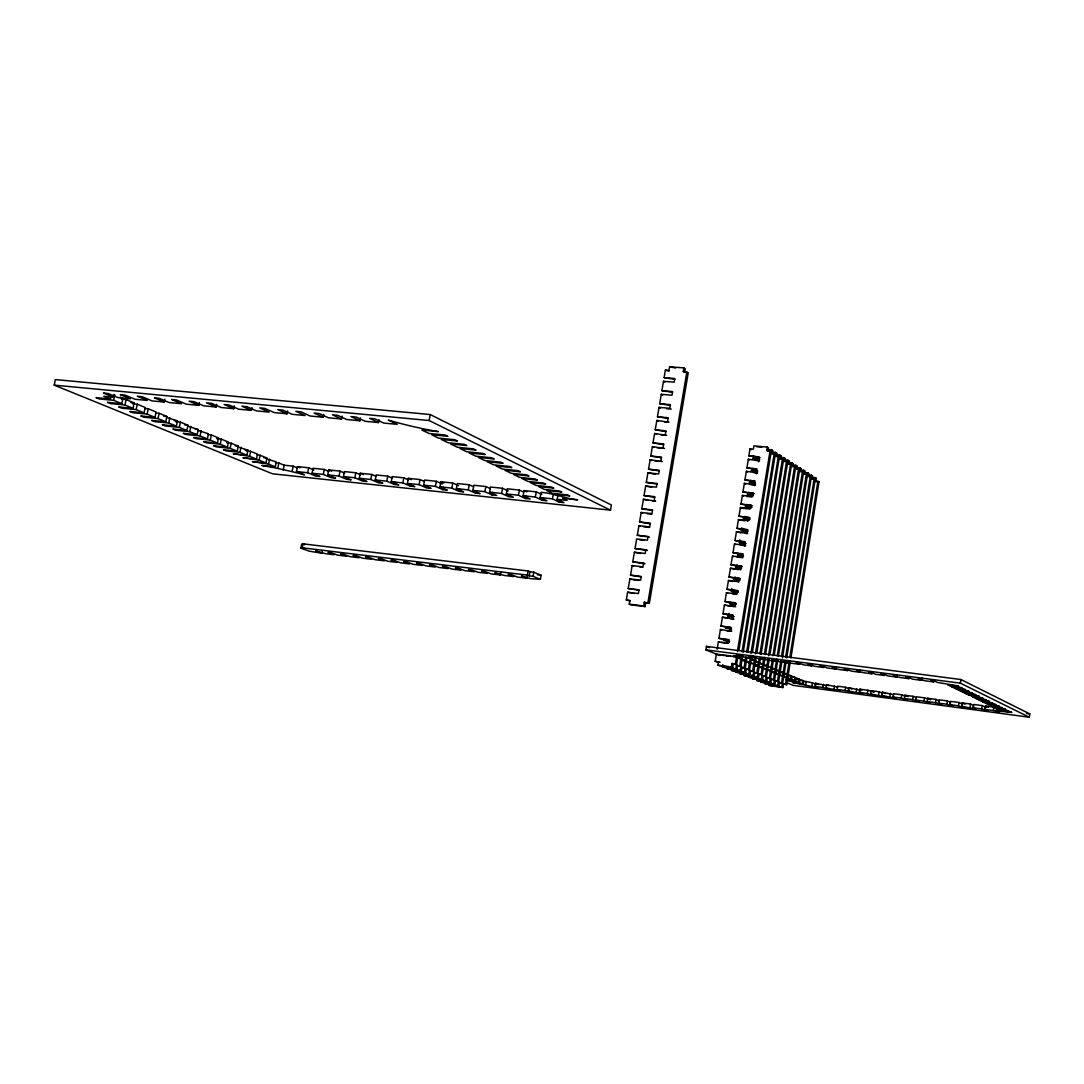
<?xml version="1.0" encoding="UTF-8"?>
<svg xmlns="http://www.w3.org/2000/svg" width="1084" height="1084" viewBox="0 0 1084 1084"><rect width="100%" height="100%" fill="white"/><g stroke="black" fill="none" stroke-linecap="round" stroke-linejoin="round"><path stroke-width="1.5" d="M787.025 682.825L793.231 685.345L1029.326 717.242L1029.8 713.922L960.925 679.533L706.456 646.389L705.874 649.858L719.735 655.495M997.144 707.608L996.657 710.941L999.407 712.269L993.391 710.508L993.879 707.174L985.464 706.036L984.977 709.37L987.741 710.697L981.711 708.936L982.212 705.603L973.811 704.478L973.324 707.798L976.142 709.126L961.725 706.24L962.213 702.92L970.573 704.044L973.391 705.372L972.904 708.692M984.502 710.25L984.99 706.931L982.212 705.603M996.142 711.822L996.63 708.502M961.725 706.24L964.57 707.567L961.359 707.134L961.847 703.828L958.988 702.486L950.668 701.375L950.167 704.681L953.053 706.009L949.855 705.576L950.343 702.283L947.457 700.941L939.164 699.83L938.663 703.123L941.589 704.464L935.465 702.703L927.199 701.578L930.153 702.92L924.015 701.158L915.79 700.047L918.771 701.389L912.606 699.614L904.408 698.516L907.444 699.857L901.251 698.082L893.081 696.985L896.143 698.326L881.807 695.467L882.308 692.188L893.501 694.641M1029.326 717.242L960.383 683.164L960.925 679.533M961.359 707.134L958.5 705.806L958.988 702.486M970.085 707.364L970.573 704.044M924.015 701.158L924.503 697.852L916.278 696.755L915.601 700.955M926.983 702.486L927.701 698.286L935.953 699.397L938.88 700.738L938.392 704.031M935.465 702.703L935.953 699.397M949.855 705.576L946.955 704.248L947.457 700.941M901.251 698.082L901.752 694.803L893.582 693.706L892.999 697.906M904.286 699.424L904.91 695.223L913.107 696.321L916.102 697.676M912.606 699.614L913.107 696.321M897.051 674.695L896.698 677.08L893.351 675.522L900.14 677.527L909.042 678.692L905.75 677.148L909.219 677.595L912.511 679.153L921.454 680.318L921.82 677.934M881.807 695.467L884.896 696.809L870.56 693.95L873.69 695.305L870.574 694.871L867.43 693.53L867.945 690.264L859.869 689.18L859.368 692.446L862.525 693.787L848.216 690.942L848.731 687.69L859.924 690.129L859.422 693.367M870.574 694.871L871.062 690.684L879.165 691.768L882.268 693.137L881.766 696.389M878.663 695.034L879.165 691.768M889.937 696.565L890.438 693.286M848.216 690.942L851.414 692.297L845.114 690.522L845.615 687.27L837.62 686.199L837.105 689.438L840.33 690.793L826.049 687.947L826.55 684.709L837.756 687.148M848.311 691.877L848.813 688.638L845.615 687.27M856.252 692.026L856.753 688.76M836.076 666.714L835.71 669.072L832.16 667.5L839.07 669.505L847.796 670.657L844.301 669.085L847.688 669.533L851.184 671.104L859.951 672.256L860.317 669.885M796.821 679.018L802.797 680.589L802.282 683.828L792.702 682.541L818.312 687.825L815.019 686.457L815.534 683.232L826.74 685.671M815.249 687.419L815.764 684.194L812.472 682.825L803.867 681.037L803.352 684.275M826.049 687.947L829.301 689.302L822.973 687.527L823.474 684.302M834.016 689.018L834.531 685.779M783.434 684.261L782.905 687.554L781.794 687.107L782.323 683.814L786.672 684.695L790.399 661.281M790.927 657.961L819.003 481.838L814.721 480.849L815.236 477.637L812.024 477.326M787.39 678.598L790.615 679.031L791.13 675.752L785.06 674.14M794.531 680.644L791.713 679.478L792.228 676.213L795.046 677.378L794.531 680.644L786.496 679.56M798.42 682.242L795.615 681.091L796.144 677.825L798.935 678.99L798.42 682.242L788.813 680.955L802.282 683.828M799.504 682.69L800.019 679.438M805.575 685.183L806.089 681.958M788.204 660.454L787.838 662.785L784.139 661.213L791.157 663.218L799.735 664.343L796.076 662.771L799.409 663.205L803.054 664.777L811.672 665.915L812.038 663.571M811.957 686.05L812.472 682.825M765.006 657.825L762.269 674.831L761.104 674.37L763.583 658.991M764.383 654.018L794.599 466.35L791.32 466.025L795.71 467.055L765.534 654.506M752.838 655.82L752.459 658.137L748.651 656.552L764.206 659.682L764.572 657.365M761.971 675.603L763.136 676.077L762.594 679.424L761.429 678.963L761.971 675.603L766.415 676.511L769.152 659.519M769.952 654.519L799.667 469.562L795.304 468.545L795.819 465.28L792.567 464.968M796.401 469.25L796.93 465.984L795.819 465.28M765.263 676.05L768 659.031M768.542 655.698L798.569 468.871L795.304 468.545M766.103 677.27L767.255 677.744L766.727 681.077L765.575 680.616L766.103 677.27L770.534 678.178L773.258 661.254M774.315 654.614L803.596 472.055L799.247 471.052L799.775 467.787L796.523 467.475M800.344 471.743L800.873 468.491L799.775 467.787M769.396 677.717L772.377 659.099M772.919 655.779L802.512 471.364L799.247 471.052M770.209 678.936L771.347 679.383L770.819 682.717L769.681 682.256L770.209 678.936L774.626 679.831L777.865 659.573M778.393 656.24L807.499 474.535L803.163 473.532L803.678 470.28L800.439 469.968M804.247 474.223L804.775 470.971L803.678 470.28M773.488 679.37L776.74 659.099M777.269 655.752L806.415 473.844L803.163 473.532M774.288 680.576L775.412 681.023L774.884 684.343L773.759 683.882L774.288 680.576L778.678 681.47L781.903 661.294M782.431 657.974L811.36 476.987L807.052 475.984L807.566 472.759L804.342 472.448M808.122 476.675L808.637 473.437L807.566 472.759M777.54 681.009L780.778 660.82M781.578 655.834L810.29 476.31L807.052 475.984M778.326 682.202L779.437 682.649L778.908 685.955L777.797 685.508L778.326 682.202L782.689 683.096L786.171 661.24M786.713 657.907L815.195 479.426L810.9 478.423L811.415 475.212L808.203 474.887M811.97 479.101L812.485 475.89L811.415 475.212M781.564 682.635L784.802 662.432M785.602 657.432L814.125 478.749L810.9 478.423M819.003 481.838L815.778 481.513L816.293 478.315L815.236 477.637M786.672 684.695L785.561 684.248L789.03 662.473M789.829 657.473L817.932 481.161M738.15 654.98L736.605 664.465L735.372 663.964L736.551 656.769L733.99 655.712L740.765 656.606L736.93 655.021L740.196 655.441L744.031 657.039L752.459 658.137M737.377 651.66L770.074 450.781L766.713 450.456L767.269 447.096L753.895 445.849L753.353 449.21L750.02 448.884L748.868 455.876L760.06 457.57M736.388 665.291L737.608 665.779L737.052 669.221L735.833 668.733L736.388 665.291L740.968 666.226L742.689 655.63M770.9 453.112L775.399 454.155L770.9 453.112L771.456 449.765L768.122 449.453M738.868 650.508L771.239 451.513L770.074 450.781M772.065 453.844L772.607 450.497L771.456 449.765M739.762 665.739L741.483 655.129M742.025 651.796L774.247 453.424M740.751 667.053L741.957 667.541L741.402 670.955L740.196 670.481L740.751 667.053L745.304 667.988L747.011 657.432L750.114 658.72L748.407 669.234L749.6 669.722L751.307 659.207L754.369 660.481L751.049 660.048M743.231 652.311L775.602 452.407L770.616 451.933M776.212 456.472L775.06 455.741L779.531 456.784L776.212 456.472L776.754 453.139L775.602 452.407M744.098 667.5L745.819 656.931M746.619 651.958L778.38 456.052M758.421 677.757L757.255 677.297L757.797 673.923L758.963 674.397L758.421 677.757L745.25 675.982L744.071 675.522L744.437 673.272M745.06 668.787L746.266 669.275L745.711 672.676L744.518 672.202L745.06 668.787L748.407 669.234M747.824 652.46L779.708 455.023L776.401 454.711M752.377 652.554L783.624 459.386L780.317 459.06L780.859 455.754L779.708 455.023M750.914 653.72L782.485 458.654L779.179 458.342L780.317 459.06M749.342 670.522L750.534 670.996L749.979 674.384L748.8 673.909L749.342 670.522L753.854 671.443L756.09 657.663M756.889 652.676L787.689 461.96L783.258 460.93L783.786 457.624L780.494 457.299M784.382 461.648L784.924 458.342L783.786 457.624M752.675 670.955L754.898 657.161M755.44 653.842L786.564 461.242L783.258 460.93M753.583 672.229L754.762 672.703L754.22 676.077L753.041 675.617L753.583 672.229L758.082 673.15L760.561 657.731M787.309 463.491L791.713 464.521L787.309 463.491L787.838 460.199L784.545 459.887M788.42 464.196L788.962 460.903L787.838 460.199M756.903 672.676L759.125 658.909M759.938 653.896L790.602 463.803M761.104 654.397L791.848 462.746L786.943 462.272M792.431 466.73L792.96 463.451L791.848 462.746M715.183 661.294L719.776 662.229L715.183 661.294L716.361 654.113L736.551 656.769M717.161 649.194L718.38 641.796L728.448 643.097L729.017 639.655L718.949 638.368L720.399 629.492L731.7 631.308L726.659 630.671M730.575 627.663L720.955 626.064L722.418 617.216L733.705 619.018L722.418 617.216M732.581 615.387L722.974 613.788L724.424 604.953L735.711 606.742M736.266 603.327L724.979 601.539L726.429 592.704L736.483 593.924L737.052 590.495L726.985 589.289L728.434 580.482L738.489 581.674L739.044 578.26L728.99 577.081L730.44 568.273L740.48 569.439L741.049 566.024L730.995 564.872L732.432 556.092L742.486 557.23L743.041 553.816L733.001 552.691L734.437 543.911L745.684 545.672L740.657 545.103M744.559 542.081L734.993 540.523L736.429 531.77L747.662 533.504M748.217 530.117L736.984 528.382L738.421 519.629L748.448 520.699L749.003 517.312L738.976 516.241L740.399 507.515L750.426 508.559L750.982 505.185L740.955 504.141L742.391 495.415L752.404 496.445L752.96 493.071L742.933 492.041L744.369 483.342L755.575 485.049L750.575 484.548M754.45 481.513L744.925 479.968L746.348 471.283L757.54 472.976L754.207 472.651M756.429 469.453L746.903 467.922L748.326 459.237L759.518 460.93M732.676 667.473L731.443 666.972L731.998 663.516L733.231 664.018L732.676 667.473L719.22 665.671L717.974 665.183L718.543 661.741M737.594 592.542L731.375 591.363L731.849 588.449M745.521 543.978L739.329 542.799L739.803 539.886M747.499 531.892L741.307 530.699L741.781 527.8M759.288 459.711L753.123 458.505L753.583 455.714M733.611 616.932L728.597 616.308L729.085 613.381M739.573 580.374L734.573 579.791L735.047 576.864M741.564 568.233L736.564 567.65L737.039 564.737M742.499 531.35L742.974 528.45M749.464 519.819L744.478 519.277L744.952 516.39M751.442 507.759L746.442 507.231L746.917 504.345M753.407 495.713L748.421 495.212L748.881 492.312M755.372 483.694L750.385 483.193L750.846 480.307M757.323 471.689L752.337 471.201L752.811 468.329M754.301 459.223L754.762 456.445M737.052 669.221L723.651 667.432L722.418 666.945L722.798 664.655M746.063 530.117L745.589 533.003L746.781 533.64M747.554 520.97L748.028 518.084M749.518 508.965L749.992 506.079M730.467 630.78L731.023 627.338L720.955 626.064M732.472 618.476L733.041 615.034L722.974 613.788M734.478 606.186L735.047 602.758L724.979 601.539M744.478 545.035L745.033 541.634L734.993 540.523M746.456 532.854L747.011 529.466L736.984 528.382M754.383 484.345L754.938 480.971L744.925 479.968M756.361 472.258L756.917 468.898L746.903 467.922M758.326 460.199L758.881 456.838L748.868 455.876M754.613 485.686L755.074 482.814M756.564 473.749L757.025 470.876M758.502 461.825L758.963 459.047M771.239 451.513L767.892 451.201L768.434 447.841L767.269 447.096M652.527 500.808L655.603 501.12L643.422 499.25L641.796 508.775L652.554 509.927L651.931 513.626L641.172 512.461L639.546 522.014L650.305 523.179L649.682 526.892L638.923 525.699L637.297 535.266L648.056 536.458L647.433 540.171L636.66 538.965L635.034 548.531L645.807 549.764L645.183 553.477L634.397 552.244L632.771 561.837L643.544 563.097L642.92 566.81L632.135 565.55L630.509 575.157L641.2 576.905M654.18 500.374L654.804 496.689L644.045 495.564L645.658 486.052L656.416 487.163L657.039 483.478L646.294 482.38L647.907 472.881L658.652 473.952L659.275 470.28L648.53 469.209L650.143 459.724L662.297 461.581M660.888 460.781L661.511 457.109L650.766 456.066L652.378 446.608L664.533 448.437M663.11 447.624L663.733 443.952L653.002 442.936L654.601 433.492L666.755 435.321M665.346 434.494L665.955 430.836L655.224 429.833L656.836 420.402L668.963 422.218L664.37 421.812M667.568 421.378L668.178 417.719L657.46 416.757L659.058 407.34L669.777 408.289L670.4 404.644L659.682 403.695L661.281 394.305L671.999 395.213L672.608 391.568L661.89 390.66L663.489 381.283L674.207 382.164L674.831 378.533L664.113 377.652L665.4 370.091L668.963 370.376L669.573 366.758L683.882 367.91L685.264 368.817L684.654 372.449L683.272 371.541L683.882 367.91M644.289 602.23L645.739 602.839L645.102 606.579L643.652 605.97L644.289 602.23L649.357 603.287L688.245 372.747L683.272 371.541M647.907 602.677L686.863 371.839M630.143 600.915L626.281 599.994L627.595 592.23L638.395 593.544L639.018 589.804L628.232 588.504L629.872 578.883L640.658 580.17L641.281 576.444L630.509 575.157M645.102 606.579L630.698 604.791L629.235 604.181L629.872 600.441L626.281 599.994M610.482 510.171L611.362 504.981L430.226 414.535L55.352 379.59L54.2 385.132L272.463 473.789L610.482 510.171L429.115 420.511L54.2 385.132M557.867 495.469L557.176 499.372L567.149 500.429L562.596 498.22L577.664 499.832C565.076 498.613 553.734 493.179 541.038 492.366L540.117 497.556L547.014 500.835L542.298 500.32L542.745 497.746M530.008 571.742L533.762 572.189L541.092 575.211L540.374 579.33L533.043 576.336L529.277 575.875L530.008 571.742L528.152 570.983L302.978 543.829L302.219 547.799L304.319 548.558L300.878 548.138L301.623 544.182L305.078 544.602L302.978 543.829M533.043 576.336L533.762 572.189M557.176 499.372L563.992 502.651L559.249 502.136L552.406 498.857L553.328 493.667M559.249 502.136L559.696 499.561M322.382 550.591L321.88 553.219L315.674 550.957L325.322 553.639L334.238 554.723L328.073 552.461L331.541 552.881L337.707 555.144L346.663 556.241L340.539 553.978L344.021 554.398L350.132 556.661L359.143 557.759L353.059 555.496L356.555 555.916L362.625 558.179L371.677 559.29L365.633 557.027L369.156 557.461L375.186 559.71L384.278 560.821L378.262 558.558L381.812 558.992L387.801 561.255L396.934 562.366L390.972 560.103L394.522 560.536L400.47 562.799L409.657 563.91L403.736 561.661L407.299 562.095L413.207 564.344L422.435 565.469L416.554 563.219L420.145 563.653L426.012 565.916L435.28 567.04L429.44 564.791L433.044 565.225L438.871 567.474L448.18 568.612L442.394 566.363L446.012 566.797L451.798 569.059L461.147 570.198L455.402 567.948L459.047 568.382L464.779 570.631L474.182 571.783L468.478 569.534L472.136 569.981L477.841 572.23L487.285 573.382L481.621 571.132L485.293 571.58L490.944 573.829L500.442 574.981L500.93 572.271M541.824 494.507L536.295 491.865L524.087 490.578L523.166 495.74L530.13 499.019L525.442 498.518L518.45 495.239L519.371 490.076L507.244 488.789L506.323 493.938L513.355 497.231L508.694 496.729L501.635 493.45L489.575 492.163L490.496 487.014L502.556 488.301L508.206 490.944M525.442 498.518L525.903 495.957M542.298 500.32L535.374 497.041L536.295 491.865M500.442 574.981L494.832 572.745L504.128 575.428L513.667 576.593L508.098 574.357L511.811 574.805L517.366 577.054L526.959 578.219L527.447 575.482M529.277 575.875L527.434 575.116L528.152 570.983M489.575 492.163L496.689 495.442L492.055 494.941L492.515 492.393M501.635 493.45L502.556 488.301M490.117 488.518L485.849 486.526L473.871 485.266L472.936 490.388L480.117 493.667L475.51 493.166L468.315 489.887L469.237 484.778L457.326 483.518L456.405 488.613L463.654 491.892L459.074 491.404L451.811 488.125L439.969 486.865L440.903 481.784L452.733 483.03L458.546 485.673M475.51 493.166L475.971 490.632M492.055 494.941L484.927 491.662L485.849 486.526M439.969 486.865L447.286 490.144L442.746 489.656L435.402 486.377L436.337 481.296L424.576 480.049L423.641 485.117L431.026 488.396L426.513 487.922L419.101 484.643L407.408 483.396L408.343 478.329L420.036 479.575L424.467 481.553M442.746 489.656L443.207 487.136M451.811 488.125L452.733 483.03M459.074 491.404L459.535 488.87M407.408 483.396L414.86 486.675L410.375 486.188L410.836 483.681M429.115 420.511L430.226 414.535M419.101 484.643L420.036 479.575M408.316 479.846L403.831 477.854L392.205 476.635L391.27 481.662L398.804 484.941L394.332 484.467L386.785 481.188L387.733 476.161L376.175 474.941L375.24 479.955L382.828 483.234L378.384 482.759L370.782 479.48L359.305 478.261L360.24 473.247L371.717 474.467L376.284 476.445M394.332 484.467L394.793 481.96M410.375 486.188L402.896 482.908L403.831 477.854M359.305 478.261L366.961 481.54L362.544 481.066L354.874 477.787L355.809 472.787L344.414 471.581L343.465 476.567L351.175 479.846L346.799 479.372L339.062 476.093L327.72 474.887L328.669 469.914L340.01 471.106L344.644 473.098M360.471 417.882L359.929 420.782L350.931 416.554L356.108 417.042L365.091 421.269L378.465 422.557L379.021 419.643M370.782 479.48L371.717 474.467M323.791 414.386L323.249 417.272L314.075 413.045L319.184 413.532L328.33 417.76L341.528 419.02L342.07 416.134M339.062 476.093L340.01 471.106M328.967 471.432L324.292 469.453L313.019 468.261L312.07 473.22L319.916 476.499L315.579 476.025L307.721 472.759L308.669 467.8L297.463 466.608L296.515 471.554L304.414 474.833C290.377 471.039 276.176 467.922 261.8 465.442L275.268 466.879L276.23 461.919L266.529 458.817M327.72 474.887L335.498 478.166L331.135 477.692L323.344 474.426L324.292 469.453M251.949 407.557L251.393 410.389L241.895 406.188L246.867 406.663L256.339 410.863L269.171 412.096L259.753 407.882L264.753 408.37L274.157 412.57L287.07 413.803L287.626 410.944M277.856 467.936L278.818 462.99L275.444 462.638M283.209 470.144L284.157 465.212L278.818 462.99M292.192 471.093L293.141 466.161L284.157 465.212M246.054 450.795L250.607 451.269L257.477 454.128L256.502 459.142L249.618 456.31L233.277 453.776L246.935 455.212L247.924 450.158L237.911 446.947M249.618 456.31L250.607 451.269M260.119 455.226L266.908 458.044L265.946 463.031L259.144 460.239L260.119 455.226L257.111 454.914M275.268 466.879L268.561 464.115L269.523 459.128M216.773 404.21L216.217 407.028L206.556 402.828L211.461 403.302L221.095 407.503L233.737 408.709L234.307 405.877M226.597 442.733L231.19 443.207L238.236 446.134L237.247 451.215L230.187 448.315L216.421 446.879L213.656 445.754L227.437 447.177L228.439 442.069L221.285 439.101L216.678 438.627M230.187 448.315L231.19 443.207M246.935 455.212L239.957 452.34L240.96 447.272M198.006 430.402L208.44 433.763L207.423 438.939L200.079 435.917L186.123 434.494L183.25 433.315L197.22 434.738L198.25 429.535L187.708 426.134M200.079 435.917L201.109 430.714M211.272 434.941L218.507 437.936L217.491 443.085L210.242 440.104L211.272 434.941L208.182 434.616M227.437 447.177L220.282 444.237L221.285 439.101M175.703 421.649L180.391 422.11L187.925 425.24L186.868 430.483L179.334 427.381L165.256 425.958L162.302 424.752L176.394 426.161L177.451 420.89L166.679 417.408M179.334 427.381L180.391 422.11M197.22 434.738L189.768 431.676L190.811 426.446M164.904 399.278L164.334 402.069L154.47 397.882L159.267 398.343L169.118 402.53L181.516 403.709L171.706 399.522L176.543 399.982L186.326 404.169L198.806 405.362L199.361 402.557M148.251 408.763L156.096 412.015L155.012 417.367L147.167 414.129L148.251 408.763L145.08 408.451M159.104 413.275L166.841 416.486L165.771 421.798L158.034 418.6L159.104 413.275L155.947 412.963M176.394 426.161L168.752 423.017L169.822 417.719M121.286 399.102L126.083 399.562L134.145 402.909L133.047 408.316L124.972 404.996L110.568 403.6L107.411 402.313L121.828 403.709L122.939 398.248L120.216 397.123M124.972 404.996L126.083 399.562M137.248 404.197L145.188 407.489L144.104 412.868L136.15 409.589L137.248 404.197L132.465 403.736M121.828 403.709L113.657 400.335L99.186 398.939L95.975 397.625L110.46 399.02L111.029 396.283M110.46 399.02L103.779 396.27L113.508 397.205L114.077 394.441M113.657 400.335L114.769 394.861M675.738 368.045L669.573 366.758M669.167 371.189L665.4 370.091M674.682 379.305L664.113 377.652M672.473 392.327L661.89 390.66M670.264 405.375L659.682 403.695M666.592 408.749L671.186 409.142M668.056 418.438L657.46 416.757M665.833 431.527L655.224 429.833M660.617 434.752L665.224 435.172M756.754 446.743L761.754 447.218M767.621 450.036L772.607 450.497M771.781 452.665L776.754 453.139M663.611 444.63L653.002 442.936M775.9 455.28L780.859 455.754M779.979 457.868L784.924 458.342M656.863 447.706L663.001 448.288M784.03 460.443L788.962 460.903M164.334 402.069L152.031 400.89L142.099 396.703L137.329 396.256L147.275 400.43L135.053 399.264L125.053 395.091L120.324 394.644L130.337 398.817L118.197 397.652L108.129 393.478L103.427 393.031L113.508 397.205M216.217 407.028L203.657 405.822L193.941 401.636L189.077 401.175L198.806 405.362M251.393 410.389L238.656 409.183L229.103 404.969L224.171 404.508L233.737 408.709M323.249 417.272L310.146 416.012L300.918 411.798L295.837 411.324L305.092 415.538L292.084 414.291L282.775 410.077L277.734 409.603L287.07 413.803M359.929 420.782L346.65 419.508L337.585 415.28L332.436 414.793L341.528 419.02M753.123 458.505L759.776 459.142M788.054 462.99L792.96 463.451M792.038 465.51L796.93 465.984M130.961 402.598L134.145 402.909M795.995 468.017L800.873 468.491M799.911 470.51L804.775 470.971M661.389 457.76L650.766 456.066M803.8 472.976L808.637 473.437M133.047 408.316L118.684 406.92L121.815 408.194L136.15 409.589M807.661 475.415L812.485 475.89M654.641 460.822L659.235 461.283M757.811 471.133L751.158 470.483L752.337 471.201M811.482 477.841L816.293 478.315M144.104 412.868L129.823 411.473L132.898 412.733L147.167 414.129M163.698 416.175L166.841 416.486M155.012 417.367L140.798 415.958L143.833 417.204L158.034 418.6M174.321 420.578L177.451 420.89M659.167 470.917L648.53 469.209M165.771 421.798L151.625 420.389L154.619 421.608L168.752 423.017M184.808 424.928L187.925 425.24M754.193 482.99L749.193 482.488L750.385 483.193M655.468 474.277L647.907 472.881M195.147 429.223L198.25 429.535M186.868 430.483L172.844 429.061L175.757 430.253L189.768 431.676M656.931 484.087L646.294 482.38M207.423 438.939L193.521 437.516L196.353 438.681L210.242 440.104M752.215 495.036L747.228 494.521L748.421 495.212M746.93 496.445L751.93 496.96M651.701 487.285L645.658 486.052M217.491 443.085L203.657 441.662L206.461 442.814L220.282 444.237M235.201 445.822L238.236 446.134M244.889 449.846L247.924 450.158M237.247 451.215L223.534 449.792L226.271 450.903L239.957 452.34M654.695 497.285L644.045 495.564M751.917 507.258L745.25 506.567L746.442 507.231M263.913 457.733L266.908 458.044M743.272 508.369L748.285 508.884M256.502 459.142L242.911 457.719L259.144 460.239M647.934 500.32L643.422 499.25M265.946 463.031L252.409 461.608L268.561 464.115M554.669 494.385L569.818 495.984L567.609 494.914L552.447 493.301L546.648 490.496L561.864 492.095L559.629 491.011L544.385 489.399L538.504 486.553L553.816 488.152L551.539 487.041L536.214 485.442L530.266 482.556L545.645 484.155L543.355 483.03L527.949 481.432L521.905 478.505L537.366 480.104L535.035 478.965L519.548 477.367L513.437 474.399L528.978 475.998L526.621 474.846L511.052 473.247L504.846 470.239L520.469 471.838L518.084 470.673L502.42 469.074L496.133 466.025L511.851 467.624L509.412 466.432L493.681 464.833L487.299 461.743L503.098 463.342L500.632 462.136L484.819 460.537L478.342 457.394L494.223 458.993L491.729 457.773L475.822 456.174L469.264 453.004L485.226 454.589L482.692 453.356L466.703 451.757L460.05 448.532L476.106 450.131L473.532 448.871L457.448 447.272L450.7 444.006L466.838 445.592L464.237 444.318L448.071 442.733L441.215 439.413L457.448 440.998L454.806 439.697L438.546 438.112L431.595 434.752L447.909 436.324L445.226 435.009L428.885 433.437L421.825 430.009L438.248 431.595C421.337 428.736 404.698 424.847 388.316 420.104L397.137 424.345L383.668 423.045L374.779 418.817L369.549 418.329L378.465 422.557M750.196 517.976L738.976 516.241M749.938 519.331L743.285 518.626L744.478 519.277M296.515 471.554L307.721 472.759M312.07 473.22L323.344 474.426M343.465 476.567L354.874 477.787M375.24 479.955L386.785 481.188M391.27 481.662L402.896 482.908M423.641 485.117L435.402 486.377M456.405 488.613L468.315 489.887M472.936 490.388L484.927 491.662M506.323 493.938L518.45 495.239M523.166 495.74L535.374 497.041M540.117 497.556L552.406 498.857M652.46 510.496L641.796 508.775M744.64 520.821L738.421 519.629M647.216 513.694L651.823 514.182M741.307 530.699L747.974 531.431M740.982 532.772L736.429 531.77M650.21 523.735L639.546 522.014M643.435 526.756L649.587 527.434M739.329 542.799L745.995 543.545M649.506 537.163L637.297 535.266M639.655 539.832L644.262 540.347M742.567 554.249L733.001 552.691M742.337 555.482L737.337 554.913L743.543 556.092M736.998 557.081L742.012 557.65M640.468 553.463L634.397 552.244M740.358 567.623L735.359 567.04L736.564 567.65M738.353 569.656L730.44 568.273M639.75 566.932L642.826 567.298M740.047 579.981L733.367 579.195L734.573 579.791M733.001 581.471L728.434 580.482M731.375 591.363L738.055 592.176M632.88 579.71L639.032 580.441M732.676 593.883L736.036 594.289M537.352 574.764L541.092 575.211M302.219 547.799L527.434 575.116M638.937 590.252L628.232 588.504M540.374 579.33L530.686 578.666L521.431 575.97L526.959 578.219M321.88 553.219L309.225 551.173L300.878 548.138M736.063 604.371L729.369 603.558L735.602 604.736M633.693 593.422L627.595 592.23M727.323 605.726L734.031 606.539M645.739 602.839L649.357 603.287M734.058 616.593L727.378 615.766L728.597 616.308M629.235 604.181L643.652 605.97M730.386 628.625L725.372 627.988L731.619 629.154M728.57 639.966L718.949 638.368M728.394 640.888L723.367 640.237L729.613 641.403M721.294 642.541L728.001 643.408M705.874 649.858L960.383 683.164M787.838 662.785L779.301 661.66L775.575 660.088L772.269 659.655L775.995 661.226L767.486 660.115L760.44 658.096L764.206 659.682M835.71 669.072L827.024 667.934L823.447 666.362L820.087 665.915L823.664 667.487L815.005 666.348L808.054 664.343L811.672 665.915M896.698 677.08L887.823 675.915L884.449 674.356L881.007 673.896L884.395 675.454L875.56 674.302L872.146 672.744L868.718 672.297L872.146 673.855L863.338 672.69L856.482 670.684L859.951 672.256M717.608 654.628L730.562 656.321M733.448 656.701L736.334 657.08M736.605 658.002L740.928 658.571L737.77 657.27M740.236 659.695L745.264 660.359L742.134 659.072M741.442 660.197L749.559 662.121L744.559 661.47M756.456 662.283L762.77 663.977L759.477 663.543M745.751 661.958L749.085 662.392M748.827 663.218L753.814 663.882L750.751 662.622M764.789 665.739L771.049 667.405M754.735 665.183L758.041 665.617L755.006 664.37M754.247 665.441L762.228 667.351L758.936 666.904M771.862 668.679L775.128 669.113L772.187 667.893M731.998 663.516L735.372 663.964M760.101 667.392L766.388 669.058L763.095 668.625M733.231 664.018L736.605 664.465M777.052 670.82L783.19 672.459L779.952 672.026M737.608 665.779L740.968 666.226M767.228 670.318L770.507 670.752L767.54 669.533M779.45 672.27L782.689 672.703M741.957 667.541L745.304 667.988M771.334 671.999L774.599 672.432L771.659 671.226M717.974 665.183L731.443 666.972M770.832 672.243L774.098 672.69M746.266 669.275L749.6 669.722M775.399 673.665L778.651 674.099L775.737 672.907M787.905 675.318L791.13 675.752M722.418 666.945L735.833 668.733M774.897 673.909L782.675 675.752L779.423 675.318M750.534 670.996L753.854 671.443M790.236 676.741L795.046 677.378M740.196 670.481L726.822 668.692L741.402 670.955M754.762 672.703L758.082 673.15M795.737 678.57L798.935 678.99M783.42 676.972L786.659 677.405L783.786 676.213M757.797 673.923L761.104 674.37M782.919 677.202L786.144 677.635M744.518 672.202L731.185 670.413L745.711 672.676M758.963 674.397L762.269 674.831M798 679.953L802.797 680.589M748.8 673.909L735.521 672.134L749.979 674.384M786.876 678.828L791.713 679.478M763.136 676.077L766.415 676.511M994.434 707.473L1005.681 709.302L995.329 707.906M785.995 679.79L795.615 681.091M753.041 675.617L739.816 673.828L754.22 676.077M767.255 677.744L770.534 678.178M984.99 706.931L988.229 707.378L985.464 706.036M744.071 675.522L757.255 677.297M1026.453 713.462L1029.8 713.922M771.347 679.383L774.626 679.831M761.429 678.963L748.285 677.188L762.594 679.424M775.412 681.023L778.678 681.47M815.019 686.457L822.973 687.527M837.105 689.438L845.114 690.522M859.368 692.446L867.43 693.53M938.663 703.123L946.955 704.248M950.167 704.681L958.5 705.806M973.324 707.798L981.711 708.936M984.977 709.37L993.391 710.508M996.657 710.941L1011.941 712.364L1000.776 710.562L998.5 709.451L1008.825 710.847L997.619 709.031L992.117 706.361L1002.51 707.757L991.21 705.914L988.879 704.79L999.312 706.185L987.971 704.343L985.613 703.204L996.088 704.614L984.706 702.771L982.321 701.619L992.836 703.015L981.399 701.172L979.001 700.007L989.556 701.416L978.08 699.559L975.654 698.381L986.25 699.79L974.719 697.933L972.28 696.741L982.903 698.164L968.879 695.101L979.543 696.511L978.595 696.05L967.917 694.627L965.438 693.435L976.142 694.844L975.194 694.383L964.475 692.961L961.969 691.755L972.727 693.177L971.765 692.703L960.993 691.28L958.473 690.061L969.272 691.484L968.297 691.009L957.497 689.587L954.95 688.354L965.776 689.776L964.801 689.302L953.961 687.866L951.386 686.619L962.267 688.055L961.278 687.568L950.383 686.145L947.795 684.885L958.717 686.321L957.714 685.833L937.403 682.419L934.191 680.874L930.695 680.413L933.92 681.958L924.923 680.779L918.189 678.774L921.454 680.318M765.575 680.616L752.472 678.855L766.727 681.077M779.437 682.649L782.689 683.096M782.323 683.814L785.561 684.248M769.681 682.256L756.632 680.495L770.819 682.717M773.759 683.882L760.751 682.134L774.884 684.343M777.797 685.508L764.83 683.747L778.908 685.955M781.794 687.107L768.881 685.345L782.905 687.554M706.456 646.389L709.437 647.609M726.443 655.441L727.676 655.942M787.756 677.852L790.615 679.031M755.548 660.969L758.583 662.243M763.935 664.465L766.93 665.698M776.266 669.573L779.179 670.793M784.315 672.92L787.174 674.112M293.141 466.161L297.097 467.8M718.38 641.796L719.627 642.324M297.463 466.608L300.092 467.719M815.534 683.232L818.826 684.6M826.55 684.709L828.718 685.63M308.669 467.8L313.899 469.995M727.757 642.094L728.976 642.609M328.669 469.914L331.772 471.228M848.731 687.69L851.916 689.058M355.809 472.787L360.416 474.765M360.24 473.247L363.303 474.575M859.869 689.18L861.983 690.088M720.399 629.492L721.632 630.034M729.749 629.899L730.968 630.427M867.945 690.264L874.192 692.053L871.062 690.684M387.733 476.161L392.245 478.139M882.308 692.188L885.398 693.557M629.872 578.883L631.335 579.52M408.343 478.329L411.324 479.656M901.752 694.803L904.774 696.158M904.91 695.223L907.931 696.578M731.741 617.717L732.96 618.259M436.337 481.296L442.204 483.938M440.903 481.784L443.83 483.098M632.135 565.55L633.598 566.214M724.424 604.953L725.657 605.522M927.701 698.286L930.655 699.627L924.503 697.852M632.771 561.837L644.994 563.761L643.544 563.097M733.732 605.563L734.938 606.119M469.237 484.778L473.559 486.757M635.034 548.531L647.256 550.455L645.807 549.764M962.213 702.92L965.058 704.261M726.429 592.704L727.662 593.287M726.985 589.289L738.258 591.078L737.052 590.495M735.711 593.422L736.917 593.991M519.371 490.076L523.558 492.055M524.087 490.578L526.865 491.892M728.99 577.081L740.264 578.842L739.044 578.26M737.689 581.309L738.895 581.891M638.923 525.699L640.359 526.418M730.995 564.872L742.255 566.634L741.049 566.024M739.667 569.208L740.873 569.805M641.172 512.461L642.609 513.193M732.432 556.092L733.651 556.702M741.646 557.122L742.838 557.732M734.437 543.911L735.643 544.547M743.624 545.049L744.816 545.686M650.143 459.724L651.565 460.524M740.399 507.515L741.605 508.193M740.955 504.141L752.174 505.862L750.982 505.185M652.378 446.608L653.801 447.407M742.391 495.415L743.583 496.106M742.933 492.041L754.152 493.762L752.96 493.071M654.601 433.492L656.023 434.318M744.369 483.342L745.562 484.047M656.836 420.402L658.245 421.256M746.348 471.283L747.54 472.001M659.058 407.34L660.468 408.207M748.326 459.237L749.505 459.968M750.02 448.884L751.198 449.63M661.281 394.305L662.676 395.172M782.485 458.654L783.624 459.386M786.564 461.242L787.689 461.96M794.599 466.35L795.71 467.055M798.569 468.871L799.667 469.562M802.512 471.364L803.596 472.055M806.415 473.844L807.499 474.535M810.29 476.31L811.36 476.987M814.125 478.749L815.195 479.426M766.713 450.456L767.892 451.201M814.721 480.849L815.778 481.513M663.489 381.283L664.899 382.164"/></g></svg>
